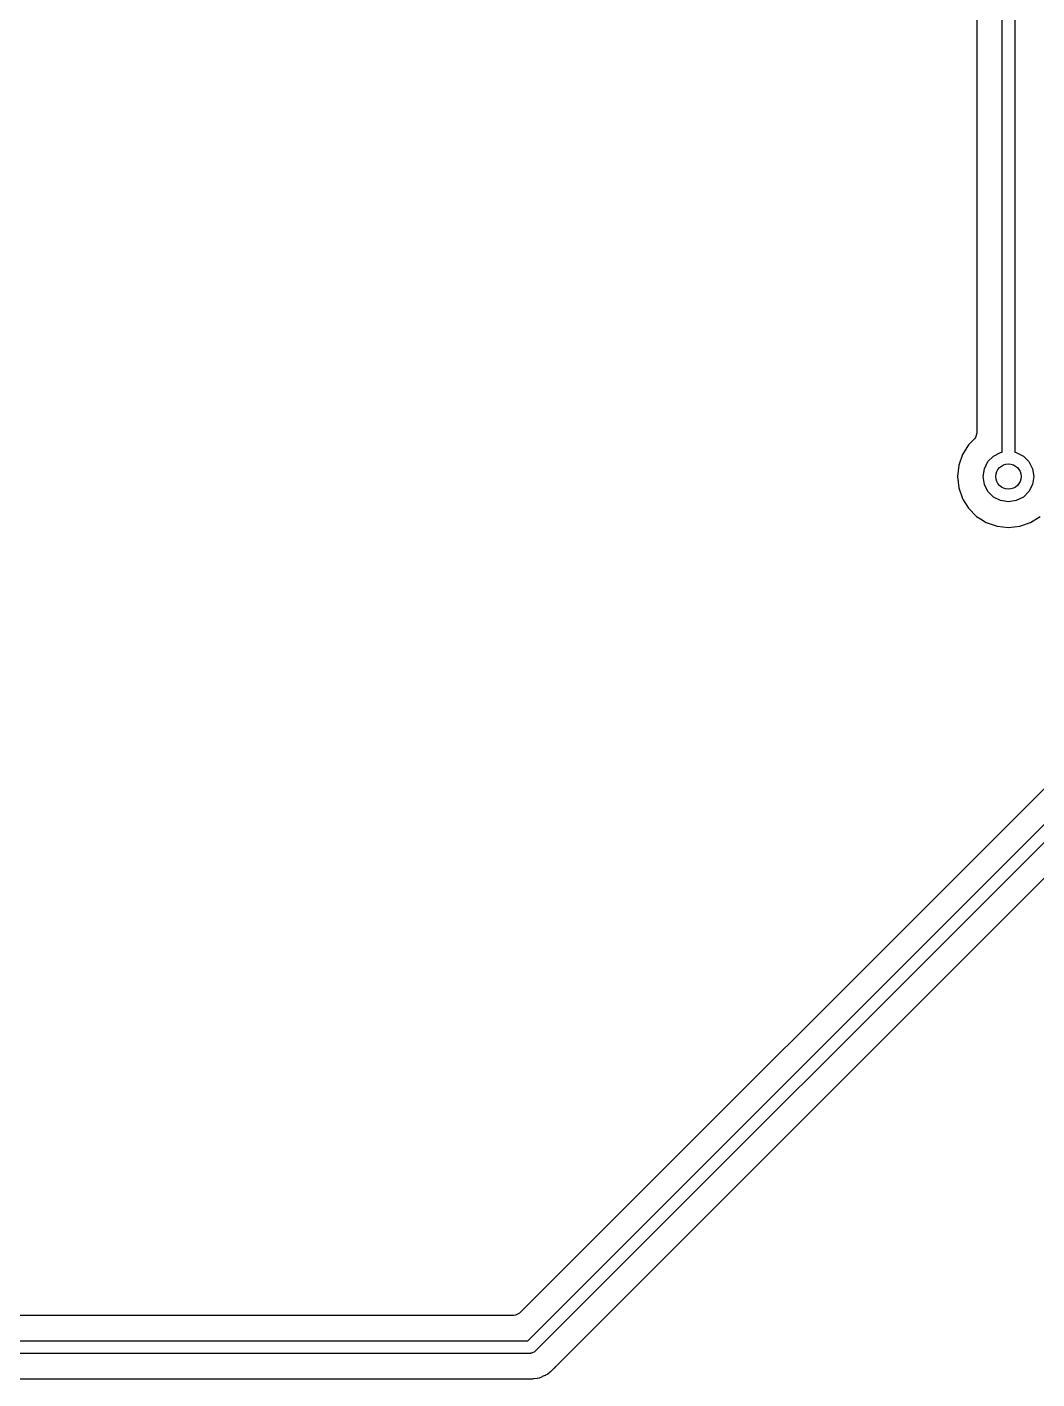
# Model space of a CAD drawing. Extents: x 0.71 to 7.56, y -5.16 to -0.79.
# Drawn here: x 2.48 to 3.108, y -4.053 to -3.213 of the extents above; entities that cross this region are included whole.
import ezdxf

# ---------------------------------------------------------------- set-up
doc = ezdxf.new("R2010")
doc.units = 0
doc.header["$MEASUREMENT"] = 0
doc.layers.add('BLACK', color=7, linetype='CONTINUOUS')

msp = doc.modelspace()

# ---------------------------------------------------------------- linework, layer by layer
at = {"layer": 'BLACK', "linetype": 'CONTINUOUS'}
for p, q in [((3.09449, -2.88976), (3.09449, -3.477)), ((3.08661, -3.477), (3.08661, -2.8937)), ((3.07085, -2.91435), (3.07085, -3.46524)), ((3.06942, -3.46869), (3.06576, -3.47235)), ((3.07007, -3.46788), (3.06942, -3.46869)), ((3.07085, -3.46524), (3.07007, -3.46788)), ((3.06198, -3.47837), (3.05963, -3.48507)), ((3.06576, -3.47235), (3.06198, -3.47837)), ((3.07781, -3.48287), (3.08129, -3.47939)), ((3.08129, -3.47939), (3.08568, -3.47715)), ((3.08568, -3.47715), (3.08661, -3.477)), ((3.09449, -3.477), (3.09542, -3.47715)), ((3.09542, -3.47715), (3.09981, -3.47939)), ((3.09981, -3.47939), (3.10329, -3.48287)), ((3.05963, -3.48507), (3.05884, -3.49213)), ((3.05963, -3.48507), (3.05963, -3.48507)), ((3.0748, -3.49213), (3.07557, -3.48726)), ((3.07557, -3.48726), (3.07781, -3.48287)), ((3.10329, -3.48287), (3.10553, -3.48726)), ((3.10553, -3.48726), (3.1063, -3.49213)), ((3.05884, -3.49213), (3.05884, -3.49213)), ((3.05884, -3.49213), (3.05963, -3.49918)), ((3.07557, -3.49699), (3.0748, -3.49213)), ((3.07781, -3.50138), (3.07557, -3.49699)), ((3.10553, -3.49699), (3.10329, -3.50138)), ((3.1063, -3.49213), (3.10553, -3.49699)), ((3.05963, -3.49918), (3.05963, -3.49918)), ((3.05963, -3.49918), (3.06198, -3.50589)), ((3.08129, -3.50487), (3.07781, -3.50138)), ((3.08568, -3.5071), (3.08129, -3.50487)), ((3.09981, -3.50487), (3.09542, -3.5071)), ((3.10329, -3.50138), (3.09981, -3.50487)), ((3.06198, -3.50589), (3.0625, -3.50672)), ((3.0625, -3.50672), (3.06576, -3.5119)), ((3.06576, -3.5119), (3.07078, -3.51692)), ((3.09055, -3.50787), (3.08568, -3.5071)), ((3.09542, -3.5071), (3.09055, -3.50787)), ((3.07078, -3.51692), (3.07427, -3.51912)), ((3.07427, -3.51912), (3.07574, -3.52004)), ((3.07574, -3.52004), (3.07679, -3.5207)), ((3.07679, -3.5207), (3.08105, -3.52219)), ((3.08105, -3.52219), (3.08349, -3.52305)), ((3.09761, -3.52305), (3.10431, -3.5207)), ((3.10431, -3.5207), (3.11033, -3.51692)), ((3.08349, -3.52305), (3.08349, -3.52305)), ((3.08349, -3.52305), (3.09055, -3.52384)), ((3.09055, -3.52384), (3.09761, -3.52305)), ((3.09055, -3.52384), (3.09055, -3.52384)), ((3.09055, -3.52384), (3.09055, -3.52384)), ((3.09761, -3.52305), (3.09761, -3.52305)), ((3.09761, -3.52305), (3.09761, -3.52305)), ((3.11806, -3.68085), (2.78658, -4.01233)), ((2.79168, -4.02953), (3.13107, -3.69013)), ((3.13549, -3.69685), (2.79609, -4.03625)), ((2.80911, -4.04553), (3.14059, -3.71405)), ((2.78312, -4.01376), (2.01007, -4.01376)), ((2.78416, -4.01365), (2.78312, -4.01376)), ((2.78658, -4.01233), (2.78416, -4.01365)), ((1.99578, -4.02953), (2.79168, -4.02953)), ((2.79331, -4.0374), (1.99606, -4.0374)), ((2.79361, -4.0373), (2.79331, -4.0374)), ((2.79392, -4.03735), (2.79361, -4.0373)), ((2.79474, -4.03693), (2.79392, -4.03735)), ((2.79562, -4.03665), (2.79474, -4.03693)), ((2.79581, -4.03639), (2.79562, -4.03665)), ((2.79609, -4.03625), (2.79581, -4.03639)), ((2.79892, -4.05257), (2.80077, -4.05172)), ((2.80077, -4.05172), (2.80093, -4.05165)), ((2.80093, -4.05165), (2.80207, -4.05123)), ((2.80207, -4.05123), (2.80285, -4.05094)), ((2.80285, -4.05094), (2.803, -4.05082)), ((2.80285, -4.05094), (2.80285, -4.05094)), ((2.80285, -4.05094), (2.80285, -4.05094)), ((2.803, -4.05082), (2.8039, -4.05029)), ((2.8039, -4.05029), (2.80407, -4.05021)), ((2.80407, -4.05021), (2.80561, -4.04887)), ((2.80561, -4.04887), (2.80575, -4.04877)), ((2.80575, -4.04877), (2.80586, -4.04868)), ((2.80586, -4.04868), (2.80624, -4.04839)), ((2.80624, -4.04839), (2.80668, -4.04796)), ((2.80668, -4.04796), (2.80681, -4.04784)), ((2.80681, -4.04784), (2.80835, -4.0465)), ((2.80835, -4.0465), (2.80845, -4.04634)), ((2.80845, -4.04634), (2.80911, -4.04553)), ((2.01634, -4.05317), (2.79066, -4.05317)), ((2.79066, -4.05317), (2.7917, -4.05328)), ((2.7917, -4.05328), (2.79189, -4.05332)), ((2.79189, -4.05332), (2.79392, -4.05318)), ((2.79392, -4.05318), (2.7941, -4.05317)), ((2.7941, -4.05317), (2.79472, -4.05317)), ((2.79472, -4.05317), (2.79533, -4.05308)), ((2.79533, -4.05308), (2.7955, -4.05306)), ((2.7955, -4.05306), (2.79754, -4.05292)), ((2.79754, -4.05292), (2.79772, -4.05285)), ((2.79772, -4.05285), (2.79873, -4.05259)), ((2.79873, -4.05259), (2.79892, -4.05257))]:
    msp.add_line(p, q, dxfattribs=at)
at = {"layer": 'BLACK'}
msp.add_circle((3.09055, -3.49213), 0.007874, dxfattribs=at)

doc.saveas('drawing.dxf')
